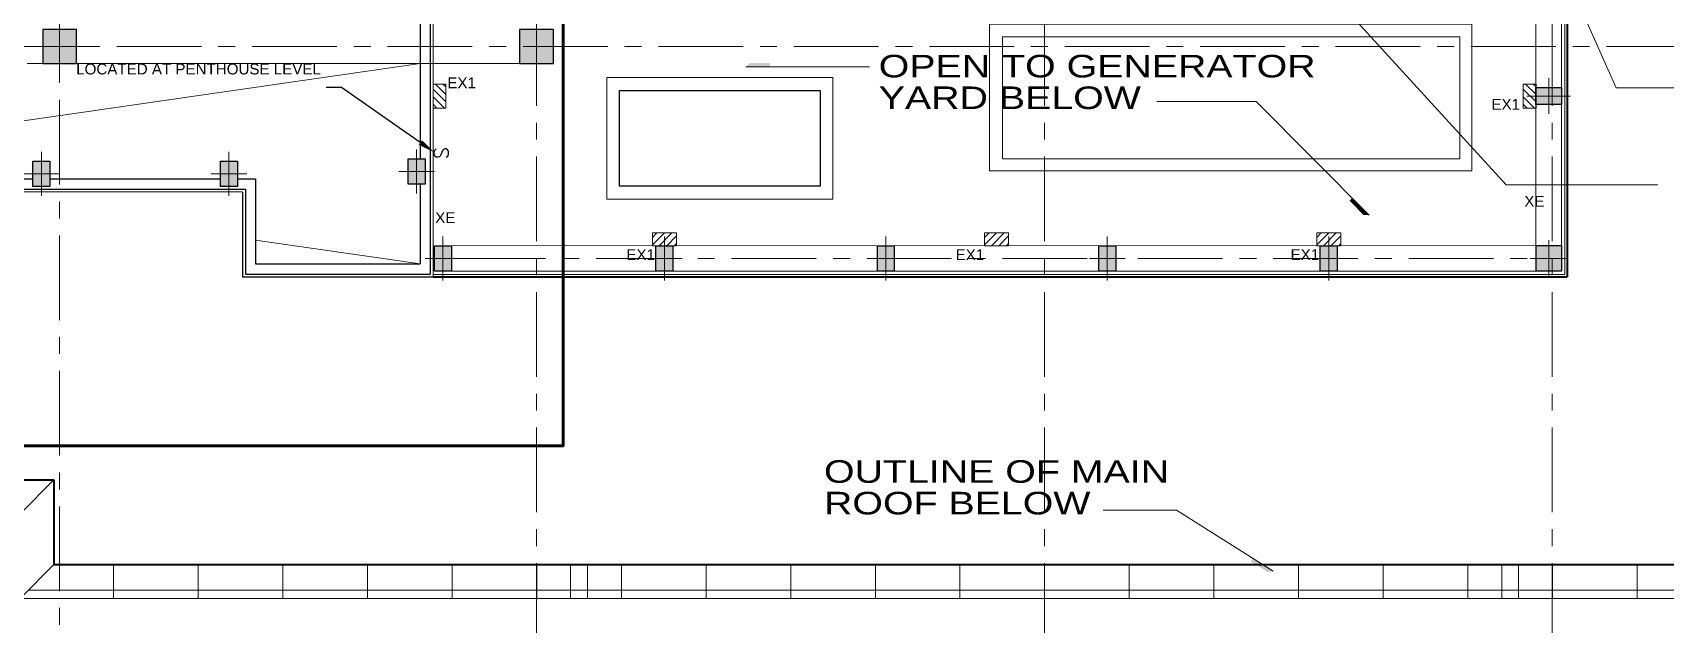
# Model space of a CAD drawing. Header units: inches. Extents: x -35176 to 0, y -3216 to 2257.
# Drawn here: x -22498 to -21341, y -42 to 377 of the extents above; entities that cross this region are included whole.
import ezdxf
from ezdxf import colors
from ezdxf.entities.mleader import LeaderData, LeaderLine
from ezdxf.enums import TextEntityAlignment as Align
from ezdxf.math import Vec2, Vec3

# ---------------------------------------------------------------- set-up
doc = ezdxf.new("R2010")
doc.units = ezdxf.units.IN
doc.header["$LTSCALE"] = 48
doc.header["$MEASUREMENT"] = 0
doc.linetypes.add('A114$0$CENTER', pattern=[2, 1.25, -0.25, 0.25, -0.25])
for name, color, linetype in [('0 @ 48', 7, 'Continuous'), ('0 @ 96', 7, 'Continuous'), ('A114$0$A-ANNO-PATT-13-14', 8, 'Continuous'), ('A114$0$A-ANNO-TEXT', 8, 'Continuous'), ('A114$0$A-COLS-COLS13-14', 8, 'Continuous'), ('A114$0$A-FLOR-OPN-TO-BELOW', 8, 'Continuous'), ('A114$0$A-GRID-GRD13-14', 8, 'Continuous'), ('A114$0$A-GRID-GRDP0-14', 8, 'Continuous'), ('A114$0$A-GRID-GRDP0-15', 8, 'Continuous'), ('A114$0$A-roof cope', 8, 'Continuous'), ('A114$0$A-WALL-FULL-EXTR', 8, 'Continuous'), ('A114$0$A-WALL-FULL-INTR', 8, 'Continuous'), ('A114$0$E-POWER-GEN', 8, 'Continuous'), ('A114$0$Items below', 8, 'Continuous'), ('A114$0$Level 1', 8, 'Continuous'), ('A114$0$Level 21', 8, 'Continuous'), ('A114$0$M-CONC-PAD', 8, 'Continuous'), ('A114$0$M-HVAC-13TH', 8, 'Continuous'), ('A114$0$S-BEAM', 8, 'Continuous'), ('A614$0$br614 - E-Lite', 3, 'Continuous'), ('ANNTEXT', 6, 'Continuous'), ('E-Anno-Keyn', 72, 'Continuous'), ('E-Anno-Note', 6, 'Continuous'), ('E-FIRE', 234, 'Continuous'), ('E-Lite-Emer', 13, 'Continuous'), ('E-Lite-Swch @ 96', 53, 'Continuous'), ('G-Anno', 6, 'Continuous'), ('M-HVAC-text', 6, 'Continuous'), ('XREF', 7, 'Continuous')]:
    doc.layers.add(name, color=color, linetype=linetype)
doc.layers.add('E-Fire-Covr', color=240, linetype='Continuous', lineweight=70, plot=False)
doc.styles.add('A114$0$style-Arial', font='arial.ttf')
doc.styles.add('M08', font='arial.ttf', dxfattribs={"height": 7.68})
doc.styles.add('MAMEP ANNO', font='arial.ttf', dxfattribs={"height": 0.101562})
doc.styles.get("Standard").update_dxf_attribs({"font": 'simplex.shx'})

# ---------------------------------------------------------------- blocks, each defined once
blk = doc.blocks.new('A114')
at = {"layer": 'A114$0$A-ANNO-PATT-13-14', "lineweight": 30}
for points in [[(-22467.0236, 355.1574, 0.0005), (-22467.0236, 379.1574, 0.0005), (-22491.0236, 355.1574, 0.0005), (-22491.0236, 379.1574, 0.0005)], [(-22129.0236, 355.1574), (-22129.0236, 379.1574), (-22153.0236, 355.1574), (-22153.0236, 379.1574)]]:
    blk.add_solid(points, dxfattribs=at)
at = {"layer": 'A114$0$A-ANNO-PATT-13-14', "lineweight": 0}
for points in [[(-21432.5329, 338.141, 0), (-21432.5329, 326.1411, 0), (-21414.5329, 338.141, 0), (-21414.5329, 326.1411, 0)], [(-22213.2977, 208.0949, 0), (-22201.2977, 208.0949, 0), (-22213.2977, 226.0949, 0), (-22201.2977, 226.0949, 0)], [(-21899.3577, 208.0771, 0), (-21887.3575, 208.0771, 0), (-21899.3577, 226.0949, 0), (-21887.3575, 226.0949, 0)], [(-21585.4478, 208.0949, 0), (-21573.4478, 208.0949, 0), (-21585.4478, 226.0949, 0), (-21573.4478, 226.0949, 0)]]:
    blk.add_solid(points, dxfattribs=at)
at = {"layer": 'A114$0$A-ANNO-PATT-13-14', "lineweight": 0, "extrusion": (1.11411e-09, 0, -1)}
for points in [[(22485.9655, 286.0724, 0), (22497.9654, 286.0724, 0), (22485.9655, 268.0724, 0), (22497.9654, 268.0724, 0)], [(22352.9666, 286.065, 0), (22364.9665, 286.065, 0), (22352.9666, 268.065, 0), (22364.9665, 268.065, 0)], [(22219.9676, 287.6978, 0), (22231.9676, 287.6978, 0), (22219.9676, 269.6978, 0), (22231.9676, 269.6978, 0)]]:
    blk.add_solid(points, dxfattribs=at)
at = {"layer": 'A114$0$A-ANNO-PATT-13-14', "lineweight": 0, "extrusion": (-1.11411e-09, 4.53437e-22, -1)}
blk.add_solid([(22056.3127, 208.0771, 0), (22044.3125, 208.0771, 0), (22056.3127, 226.0949, 0), (22044.3125, 226.0949, 0)], dxfattribs=at)
at = {"layer": 'A114$0$A-ANNO-PATT-13-14', "lineweight": 0, "extrusion": (-1.11411e-09, 4.5352e-22, -1)}
blk.add_solid([(21742.4027, 208.086, 0), (21730.4025, 208.086, 0), (21742.4027, 226.1038, 0), (21730.4025, 226.1038, 0)], dxfattribs=at)
at = {"layer": 'A114$0$A-ANNO-PATT-13-14', "lineweight": 0, "extrusion": (-1.11411e-09, 2.30517e-22, -1)}
blk.add_solid([(21432.4639, 208.1126, 0), (21414.4639, 208.1126, 0), (21432.4639, 226.1126, 0), (21414.4639, 226.1126, 0)], dxfattribs=at)
at = {"layer": 'A114$0$A-ANNO-TEXT', "lineweight": 0}
blk.add_line((-21904.9134, 352.8562), (-21992.674, 352.8562), dxfattribs=at)
at = {"layer": 'A114$0$A-ANNO-TEXT', "lineweight": 0, "elevation": 0, "flags": 128}
blk.add_lwpolyline([(-21333.9809, 337.9724), (-21375.594, 337.9724), (-21448.1566, 500.9637)], dxfattribs=at)
at = {"layer": 'A114$0$A-ANNO-TEXT', "lineweight": 0, "flags": 128}
for points in [[(-21346.1118, 269.2266), (-21453.5736, 269.2266), (-21602.8262, 432.3043)], [(-21701.3329, 328.3647), (-21630.8857, 328.3647), (-21550.8863, 247.7219)], [(-21739.4153, 38.6861), (-21687.4243, 38.6861), (-21618.8404, -4.4791)]]:
    blk.add_lwpolyline(points, dxfattribs=at)
at = {"layer": 'A114$0$A-ANNO-TEXT', "lineweight": 0}
for points in [[(-21992.674, 352.8562), (-21975.5782, 352.8562), (-21989.7338, 355.4941), (-21975.5834, 355.4941)], [(-21992.674, 352.8562), (-21975.5782, 352.8562), (-21989.7338, 355.4941), (-21975.5834, 355.4941)], [(-21550.8863, 247.7219), (-21562.9263, 259.8587), (-21554.8297, 247.9514), (-21564.7954, 257.9972)], [(-21550.8863, 247.7219), (-21562.9263, 259.8587), (-21554.8297, 247.9514), (-21564.7954, 257.9972)], [(-21618.8404, -4.4791), (-21633.3091, 4.6272), (-21622.7339, -5.1455), (-21634.7098, 2.3918)], [(-21618.8404, -4.4791), (-21633.3091, 4.6272), (-21622.7339, -5.1455), (-21634.7098, 2.3918)]]:
    blk.add_solid(points, dxfattribs=at)
at = {"layer": 'A114$0$A-COLS-COLS13-14', "lineweight": 0}
for p, q in [((-22479.0236, 345.1395), (-22479.0236, 392.5189)), ((-22496.5718, 367.1574), (-22461.5752, 367.1574))]:
    blk.add_line(p, q, dxfattribs=at)
at = {"layer": 'A114$0$A-COLS-COLS13-14', "lineweight": 13}
for p, q in [((-21423.5329, 344.7164, 0.001), (-21423.5329, 319.5657, 0.001)), ((-21407.9576, 332.1411, 0.001), (-21439.1083, 332.1411, 0.001)), ((-22491.9654, 261.4971, 0.001), (-22491.9654, 292.6478, 0.001)), ((-22358.9665, 261.4896, 0.001), (-22358.9665, 292.6403, 0.001)), ((-22225.9676, 263.1225, 0.001), (-22225.9676, 294.2731, 0.001)), ((-22213.3923, 278.6978, 0.001), (-22238.5429, 278.6978, 0.001)), ((-22479.3901, 277.0724, 0.001), (-22504.5408, 277.0724, 0.001)), ((-22346.3912, 277.065, 0.001), (-22371.5419, 277.065, 0.001)), ((-22207.2977, 232.6702, 0.001), (-22207.2977, 201.5195, 0.001)), ((-22050.3126, 232.6524, 0.001), (-22050.3126, 201.5017, 0.001)), ((-21893.3577, 232.6524, 0.001), (-21893.3577, 201.5018, 0.001)), ((-21736.4026, 232.6614, 0.001), (-21736.4026, 201.5107, 0.001)), ((-21579.4478, 232.6702, 0.001), (-21579.4478, 201.5195, 0.001)), ((-21423.4639, 229.9152, 0.001), (-21423.4639, 203.5528, 0.001)), ((-22219.873, 217.0949, 0.001), (-22194.7224, 217.0949, 0.001)), ((-22062.888, 217.086, 0.001), (-22037.7373, 217.086, 0.001)), ((-21905.933, 217.0771, 0.001), (-21880.7823, 217.0771, 0.001)), ((-21748.9778, 217.0949, 0.001), (-21723.8271, 217.0949, 0.001)), ((-21592.0231, 217.0949, 0.001), (-21566.8725, 217.0949, 0.001)), ((-21436.6382, 217.1126, 0.001), (-21410.7898, 217.1126, 0.001))]:
    blk.add_line(p, q, dxfattribs=at)
at = {"layer": 'A114$0$A-COLS-COLS13-14', "lineweight": 30}
for points in [[(-22491.0236, 355.1574, 0.0005), (-22467.0236, 355.1574, 0.0005), (-22467.0236, 379.1574, 0.0005), (-22491.0236, 379.1574, 0.0005)], [(-22153.0236, 355.1574, 0.0005), (-22129.0236, 355.1574, 0.0005), (-22129.0236, 379.1574, 0.0005), (-22153.0236, 379.1574, 0.0005)], [(-21414.5329, 338.141, 0), (-21414.5329, 326.1411, 0), (-21432.5329, 326.1411, 0), (-21432.5329, 338.141, 0)], [(-22485.9655, 268.0724), (-22497.9654, 268.0724), (-22497.9654, 286.0724), (-22485.9655, 286.0724)], [(-22352.9666, 268.065), (-22364.9665, 268.065), (-22364.9665, 286.065), (-22352.9666, 286.065)], [(-22219.9676, 269.6978), (-22231.9676, 269.6978), (-22231.9676, 287.6978), (-22219.9676, 287.6978)], [(-22213.2977, 226.0949, 0), (-22201.2977, 226.0949, 0), (-22201.2977, 208.0949, 0), (-22213.2977, 208.0949, 0)], [(-22056.3127, 226.0949), (-22044.3125, 226.0949), (-22044.3125, 208.0771), (-22056.3127, 208.0771)], [(-21899.3577, 226.0949), (-21887.3575, 226.0949), (-21887.3575, 208.0771), (-21899.3577, 208.0771)], [(-21742.4027, 226.1038), (-21730.4025, 226.1038), (-21730.4025, 208.086), (-21742.4027, 208.086)], [(-21585.4478, 226.0949), (-21573.4478, 226.0949), (-21573.4478, 208.0949), (-21585.4478, 208.0949)], [(-21432.4639, 226.1126, 0), (-21414.4639, 226.1126, 0), (-21414.4639, 208.1126, 0), (-21432.4639, 208.1126, 0)]]:
    blk.add_3dface(points, dxfattribs=at)
at = {"layer": 'A114$0$A-FLOR-OPN-TO-BELOW', "lineweight": 0}
for p, q in [((-22223.5561, 355.1574), (-22789.7234, 273.506)), ((-22340.0789, 230.0121), (-22223.5561, 213.1918))]:
    blk.add_line(p, q, dxfattribs=at)
at = {"layer": 'A114$0$A-GRID-GRD13-14', "linetype": 'A114$0$CENTER', "lineweight": 0}
blk.add_line((-22194.7224, 217.0949, 0.001), (-21410.7898, 217.1126, 0.001), dxfattribs=at)
at = {"layer": 'A114$0$A-GRID-GRDP0-14', "linetype": 'A114$0$CENTER', "lineweight": 0}
blk.add_line((-22479.0236, 425.4117), (-22479.0236, -201.1205), dxfattribs=at)
at = {"layer": 'A114$0$A-GRID-GRDP0-15', "linetype": 'A114$0$CENTER', "lineweight": 0}
for p, q in [((-22141.0236, 2113.2362), (-22141.0236, -676.9042)), ((-21781.0236, 2113.2362), (-21781.0236, -676.9042)), ((-21421.0236, 2113.2362), (-21421.0236, -676.9042)), ((-24358.5266, 367.1574), (-20364.9322, 367.1574))]:
    blk.add_line(p, q, dxfattribs=at)
at = {"layer": 'A114$0$A-roof cope', "lineweight": 40}
for p, q in [((-22879.0236, 60.0949, 0), (-22483.0236, 60.0949, 0)), ((-22483.0236, 60.0949, 0), (-22483.0236, 0.0949, 0)), ((-22483.0236, 0.0949, 0), (-21079.0236, 0.0949, 0))]:
    blk.add_line(p, q, dxfattribs=at)
at = {"layer": 'A114$0$A-roof cope', "lineweight": 0}
for p, q in [((-22507.0236, 36.0949, 0), (-22483.0236, 60.0949, 0)), ((-22507.0236, -23.9051, 0), (-22483.0236, 0.0949, 0)), ((-22440.8109, -23.9051, 0), (-22440.8109, 0.0949, 0)), ((-22380.8109, -23.9051, 0), (-22380.8109, 0.0949, 0)), ((-22320.8109, -23.9051, 0), (-22320.8109, 0.0949, 0)), ((-22260.8109, -23.9051, 0), (-22260.8109, 0.0949, 0)), ((-22200.8109, -23.9051, 0), (-22200.8109, 0.0949, 0)), ((-22140.8109, -23.9051, 0), (-22140.8109, 0.0949, 0)), ((-22080.8109, -23.9051, 0), (-22080.8109, 0.0949, 0)), ((-22020.8109, -23.9051, 0), (-22020.8109, 0.0949, 0)), ((-21960.8109, -23.9051, 0), (-21960.8109, 0.0949, 0)), ((-21900.8109, -23.9051, 0), (-21900.8109, 0.0949, 0)), ((-21840.8109, -23.9051, 0), (-21840.8109, 0.0949, 0)), ((-21780.8109, -23.9051, 0), (-21780.8109, 0.0949, 0)), ((-21720.8109, -23.9051, 0), (-21720.8109, 0.0949, 0)), ((-21660.8109, -23.9051, 0), (-21660.8109, 0.0949, 0)), ((-21600.8109, -23.9051, 0), (-21600.8109, 0.0949, 0)), ((-21540.8109, -23.9051, 0), (-21540.8109, 0.0949, 0)), ((-21480.8109, -23.9051, 0), (-21480.8109, 0.0949, 0)), ((-21420.8109, -23.9051, 0), (-21420.8109, 0.0949, 0)), ((-21360.8109, -23.9051, 0), (-21360.8109, 0.0949, 0))]:
    blk.add_line(p, q, dxfattribs=at)
at = {"layer": 'A114$0$A-roof cope', "lineweight": 13}
for p, q in [((-22116.8194, 0.0949, 0), (-22116.8194, -23.9051, 0)), ((-22104.8194, 0.0949, 0), (-22104.8194, -23.9051, 0)), ((-21456.8109, 0.0949, 0), (-21456.8109, -23.9051, 0)), ((-21444.8109, 0.0949, 0), (-21444.8109, -23.9051, 0)), ((-22507.0236, -23.9051, 0), (-21055.0236, -23.9051, 0))]:
    blk.add_line(p, q, dxfattribs=at)
at = {"layer": 'A114$0$A-WALL-FULL-EXTR', "lineweight": 30}
for p, q in [((-22216.3061, 437.1304), (-22216.3061, 205.9408)), ((-22223.5561, 384.0308), (-22223.5561, 375.0349)), ((-22223.5561, 375.0349), (-22223.5561, 371.6937)), ((-22223.5561, 371.6937), (-22223.5561, 366.0391)), ((-22223.5561, 366.0391), (-22223.5561, 287.6978)), ((-23014.3134, 266.286), (-22347.3289, 266.1967)), ((-22618.9644, 273.4831), (-22497.9654, 273.4669)), ((-22485.9655, 273.4653), (-22364.9665, 273.449)), ((-22352.9666, 273.4474), (-22340.0789, 273.4457)), ((-22223.5561, 269.6978), (-22223.5561, 213.1918)), ((-22340.0789, 213.2074), (-22223.5561, 213.1918)), ((-22349.3289, 203.9586), (-22214.3061, 203.9405)), ((-22347.3289, 205.9584), (-22216.3061, 205.9408))]:
    blk.add_line(p, q, dxfattribs=at)
at = {"layer": 'A114$0$A-WALL-FULL-EXTR', "lineweight": 13}
for p, q in [((-22214.3061, 435.1304), (-22214.3061, 358.8215)), ((-22214.3061, 358.8215), (-22214.3061, 322.7425)), ((-22214.3061, 322.7425), (-22214.3061, 319.5355)), ((-22214.3061, 319.5355), (-22214.3061, 203.9405)), ((-23012.3134, 264.2858), (-22349.3289, 264.1969))]:
    blk.add_line(p, q, dxfattribs=at)
at = {"layer": 'A114$0$A-WALL-FULL-INTR', "lineweight": 30}
for p, q in [((-22347.3289, 266.1967), (-22347.3289, 205.9584)), ((-22340.0789, 273.4457), (-22340.0789, 213.2074)), ((-22349.3289, 264.0949), (-22349.3289, 203.8566))]:
    blk.add_line(p, q, dxfattribs=at)
at = {"layer": 'A114$0$E-POWER-GEN', "lineweight": 0}
blk.add_3dface([(-21810.621, 374.0685), (-21486.621, 374.0685), (-21486.621, 287.5408), (-21810.621, 287.5408)], dxfattribs=at)
at = {"layer": 'A114$0$Items below', "lineweight": 0}
blk.add_line((-22501.0236, -17.9051, 0), (-21061.0236, -17.9051, 0), dxfattribs=at)
at = {"layer": 'A114$0$Level 21', "lineweight": 0}
for p, q in [((-21432.5236, 439.1309), (-21432.5236, 226.1121)), ((-21414.5236, 439.1309), (-21414.5236, 208.1125)), ((-22213.2977, 226.0945), (-21432.5236, 226.1121)), ((-22213.2977, 208.0945), (-21414.5236, 208.1125))]:
    blk.add_line(p, q, dxfattribs=at)
at = {"layer": 'A114$0$Level 21', "lineweight": 13}
for p in [(-21412.0236, 435.1289), (-22214.3061, 205.5944)]:
    blk.add_line(p, (-21412.0236, 205.6125), dxfattribs=at)
at = {"layer": 'A114$0$Level 21', "lineweight": 40}
for p in [(-21410.5236, 435.1289), (-22214.3061, 204.0944)]:
    blk.add_line(p, (-21410.5236, 204.1126), dxfattribs=at)
at = {"layer": 'A114$0$M-CONC-PAD', "lineweight": 0}
for points in [[(-21477.996, 279.0408, 352.9729), (-21819.996, 279.0408, 352.9729), (-21819.996, 383.0685, 352.9729), (-21477.996, 383.0685, 352.9729)], [(-22091.0212, 345.1533), (-21931.0454, 345.1533), (-21931.0454, 259.1658), (-22091.0212, 259.1658)]]:
    blk.add_3dface(points, dxfattribs=at)
at = {"layer": 'A114$0$M-HVAC-13TH', "lineweight": 30}
blk.add_3dface([(-22082.1462, 335.9658), (-21939.9204, 335.9658), (-21939.9204, 268.1658), (-22082.1462, 268.1658)], dxfattribs=at)
at = {"layer": 'A114$0$S-BEAM', "lineweight": 13}
for p, q in [((-22502.0241, 355.1574), (-22491.0236, 355.1574)), ((-22467.0236, 355.1574), (-22223.5561, 355.1574)), ((-22214.3061, 355.1574), (-22129.7697, 355.1574))]:
    blk.add_line(p, q, dxfattribs=at)
at = {"layer": 'A114$0$S-BEAM', "lineweight": 0}
blk.add_line((-22223.5561, 355.1574), (-22214.3061, 355.1574), dxfattribs=at)
at = {"layer": 'A114$0$Level 1', "lineweight": 70, "style": 'A114$0$style-Arial', "width": 1.246875}
for s, height, p in [('OPEN TO GENERATOR', 15.999998, (-21898.4189, 361.3021)), ('YARD BELOW', 16, (-21898.4189, 338.9021)), ('OUTLINE OF MAIN', 15.999998, (-21937.2246, 74.1037)), ('ROOF BELOW', 16, (-21937.2246, 51.7037))]:
    blk.add_text(s, height=height, dxfattribs=at).set_placement(p, align=Align.TOP_LEFT)
blk = doc.blocks.new('FA-StrobeSymbol-Anno')
at = {"color": 0, "linetype": 'ByBlock'}
for p, q in [((-0.044, 0.044), (-0.074, 0.074)), ((0.044, 0.044), (0.074, 0.074)), ((-0.044, -0.044), (-0.074, -0.074)), ((0.044, -0.044), (0.074, -0.074))]:
    blk.add_line(p, q, dxfattribs=at)
blk.add_circle((0, 0), 0.0403, dxfattribs=at)
blk = doc.blocks.new('*U644')
at = {"layer": '0 @ 48', "color": 0, "linetype": 'ByBlock', "xscale": 24, "yscale": 24, "zscale": 24}
blk.add_blockref('FA-StrobeSymbol-Anno', (0, 4), dxfattribs=at)
at = {"layer": '0 @ 96', "color": 0, "linetype": 'ByBlock', "xscale": 48, "yscale": 48, "zscale": 48}
blk.add_blockref('FA-StrobeSymbol-Anno', (0, 4), dxfattribs=at)
blk = doc.blocks.new('FA-Speaker-Anno')
at = {"color": 0, "linetype": 'ByBlock'}
for p, q in [((0.083, 0), (0.156, 0.042)), ((0.156, -0.042), (0.083, 0)), ((0.156, 0.042), (0.156, -0.042))]:
    blk.add_line(p, q, dxfattribs=at)
blk.add_lwpolyline([(0, 0.042), (0.083, 0.042), (0.083, -0.042), (0, -0.042)], close=True, dxfattribs=at)
blk = doc.blocks.new('*U645')
at = {"layer": '0 @ 48', "color": 0, "linetype": 'ByBlock', "xscale": 48, "yscale": 48, "zscale": 48, "rotation": 90}
blk.add_blockref('FA-Speaker-Anno', (0, 2), dxfattribs=at)
at = {"layer": '0 @ 96', "color": 0, "linetype": 'ByBlock', "xscale": 96, "yscale": 96, "zscale": 96, "rotation": 90}
blk.add_blockref('FA-Speaker-Anno', (0, 0), dxfattribs=at)
blk = doc.blocks.new('*U282')
at = {"layer": 'E-Fire-Covr'}
blk.add_lwpolyline([(10.2, 322), (318, 322), (318, -314), (-318, -314), (-318, 322), (-9.5, 322)], dxfattribs=at)
for name in ['*U645', '*U644']:
    blk.add_blockref(name, (0, 0))
at = {"color": 6, "style": 'MAMEP ANNO'}
for s, p in [('110', (10.6, 11.1)), ('(C)', (10.6, -3.8))]:
    blk.add_text(s, height=7.5, dxfattribs=at).set_placement(p)
at = {"layer": 'E-Fire-Covr', "style": 'MAMEP ANNO'}
blk.add_text('110', height=7.5, dxfattribs=at).set_placement((0, 322), align=Align.MIDDLE_CENTER)
blk = doc.blocks.new('A614')
at = {"layer": 'A614$0$br614 - E-Lite', "lineweight": 13}
for points in [[(-22205.3, 340.6, 0), (-22205.3, 323.6, 0), (-22214.3, 323.6, 0), (-22214.3, 340.6, 0)], [(-21441.5, 340.6, 0), (-21441.5, 323.6, 0), (-21432.5, 323.6, 0), (-21432.5, 340.6, 0)], [(-22058.8, 235.1), (-22041.8, 235.1), (-22041.8, 226.1), (-22058.8, 226.1)], [(-21823.4, 235.1), (-21806.4, 235.1), (-21806.4, 226.1), (-21823.4, 226.1)], [(-21587.9, 235.1), (-21570.9, 235.1), (-21570.9, 226.1), (-21587.9, 226.1)]]:
    blk.add_3dface(points, dxfattribs=at)
blk = doc.blocks.new('LTG-Switch-Anno')
at = {"color": 0, "linetype": 'ByBlock'}
blk.add_text('S', height=0.104, dxfattribs=at).set_placement((0, -0.109), align=Align.CENTER)
at = {"color": 6, "style": 'MAMEP ANNO'}
blk.add_attdef('SUB', (0.052, -0.125), '', height=0.0729, dxfattribs=at)
blk = doc.blocks.new('MLD-KeyNote')
at = {"color": 0, "linetype": 'Continuous', "transparency": 16777216}
blk.add_lwpolyline([(-0.09375, -0.09375), (0.09375, -0.09375), (0.09375, 0.09375), (-0.09375, 0.09375)], close=True, dxfattribs=at)
at = {"color": 0, "linetype": 'ByBlock', "transparency": 16777216, "style": 'MAMEP ANNO'}
blk.add_attdef('ID', text='', height=0.10156, dxfattribs=at).set_placement((0, 0), align=Align.MIDDLE_CENTER)

msp = doc.modelspace()

# ---------------------------------------------------------------- hatches: boundary and pattern name
at = {"layer": 'E-Lite-Emer'}
h = msp.add_hatch(dxfattribs=at)
h.set_pattern_fill('ANSI31', color=256, scale=30, angle=-90)
h.set_pattern_definition([(315, (-23282.5866, -22777.8194), (2.6516504, 2.6516504), [])])
h.paths.add_polyline_path([(-22205.3, 340.6), (-22205.3, 323.6), (-22214.3, 323.6), (-22214.3, 340.6)])
h = msp.add_hatch(dxfattribs=at)
h.set_pattern_fill('ANSI31', color=256, scale=30, angle=-90)
h.set_pattern_definition([(315, (-22509.8228, -22777.8194), (2.6516504, 2.6516504), [])])
h.paths.add_polyline_path([(-21432.5, 340.6), (-21432.5, 323.6), (-21441.5, 323.6), (-21441.5, 340.6)])
h = msp.add_hatch(dxfattribs=at)
h.set_pattern_fill('ANSI31', color=256, scale=30)
h.set_pattern_definition([(45, (1056.2046, -841.4283), (-2.6516504, 2.6516504), [])])
h.paths.add_polyline_path([(-22058.8, 235.1), (-22041.8, 235.1), (-22041.8, 226.1), (-22058.8, 226.1)])
h = msp.add_hatch(dxfattribs=at)
h.set_pattern_fill('ANSI31', color=256, scale=30)
h.set_pattern_definition([(45, (1291.637, -841.4283), (-2.6516504, 2.6516504), [])])
h.paths.add_polyline_path([(-21823.4, 235.1), (-21806.4, 235.1), (-21806.4, 226.1), (-21823.4, 226.1)])
h = msp.add_hatch(dxfattribs=at)
h.set_pattern_fill('ANSI31', color=256, scale=30)
h.set_pattern_definition([(45, (1527.0694, -841.4283), (-2.6516504, 2.6516504), [])])
h.paths.add_polyline_path([(-21587.9, 235.1), (-21570.9, 235.1), (-21570.9, 226.1), (-21587.9, 226.1)])

# ---------------------------------------------------------------- block references
at = {"layer": 'E-FIRE'}
msp.add_blockref('*U282', (-22440, 398.4), dxfattribs=at)
at = {"layer": 'E-Lite-Swch @ 96', "xscale": 96, "yscale": 96, "zscale": 96, "rotation": 270}
msp.add_blockref('LTG-Switch-Anno', (-22203, 291.7), dxfattribs=at)
at = {"layer": 'XREF'}
for name in ['A114', 'A614']:
    msp.add_blockref(name, (0, 0), dxfattribs=at)

# ---------------------------------------------------------------- texts
at = {"layer": 'ANNTEXT', "style": 'M08'}
for p in [(-21440.8, 253.7), (-22212.8, 242.1)]:
    msp.add_text('XE', height=7.68, dxfattribs=at).set_placement(p)
at = {"layer": 'G-Anno', "char_height": 7.68, "attachment_point": 1, "style": 'M08'}
for insert in [(-22204.2, 345.3), (-21464.1, 330.1), (-22077.3, 223.6), (-21843.9, 223.6), (-21606.5, 223.6)]:
    msp.add_mtext_dynamic_manual_height_columns('EX1', width=23.102, gutter_width=1, heights=[0], dxfattribs=dict(at, insert=insert))

# ---------------------------------------------------------------- leaders
at = {"layer": 'E-Anno-Keyn'}
ml = msp.add_multileader_block('Standard', dxfattribs=at)
ml.set_content('MLD-KeyNote', color=256, scale=96)
ml.set_attribute('ID', '1', width=0)
ml.set_leader_properties(color=256, linetype='Continuous')
ml.build(insert=Vec2(0, 0))
ml.multileader.update_dxf_attribs({"has_dogleg": 0, "text_left_attachment_type": 2, "text_right_attachment_type": 2, "dogleg_length": 3.84, "arrow_head_size": 12, "scale": 96})
ctx = ml.context
ctx.base_point, ctx.scale, ctx.char_height, ctx.arrow_head_size, ctx.landing_gap_size, ctx.plane_origin = Vec3(-22834.2, 1024.1), 96, 737.3, 12, 384, Vec3(-22922.5, 966.9)
ctx.left_attachment, ctx.right_attachment = 2, 2
notes = []
notes.append((ctx, [(0, (0, 0, 0), (0, 0), (1, 0), 1, [])]))
ctx.block.insert = Vec3(-22825.2, 1024.1)
at = {"layer": 'E-Anno-Note'}
ml = msp.add_multileader_mtext('Standard', dxfattribs=at)
ml.set_content('LOCATED AT PENTHOUSE LEVEL', color=256, style='MAMEP ANNO')
ml.set_leader_properties(color=256, linetype='Continuous')
ml.build(insert=Vec2(0, 0))
ml.multileader.update_dxf_attribs({"has_dogleg": 0, "text_right_attachment_type": 3, "dogleg_length": 3.84, "arrow_head_size": 12, "scale": 96})
ctx = ml.context
ctx.base_point, ctx.scale, ctx.char_height, ctx.arrow_head_size, ctx.landing_gap_size, ctx.plane_origin = Vec3(-22399.5, 351.2), 96, 7.68, 12, 3.75, Vec3(-22449.3, 366.1)
ctx.right_attachment, ctx.text_align_type = 3, 2
notes.append((ctx, [(1, (1, 1, 0), (-21921, 338.1), (-1, 0), 369, [(1, [(-22213.5, 292.3), (-22279.2, 338.1)], 0, [])])]))
ctx.mtext.insert, ctx.mtext.width, ctx.mtext.alignment, ctx.mtext.flow_direction = Vec3(-22293.8, 355.1), 134.195, 3, 5
at = {"layer": 'M-HVAC-text'}
ml = msp.add_multileader_mtext('Standard', dxfattribs=at)
ml.set_content('{\\L2-EUH-PH-1}', color=256, style='M08')
ml.set_leader_properties(color=256)
ml.build(insert=Vec2(0, 0))
ml.multileader.update_dxf_attribs({"has_dogleg": 0, "text_left_attachment_type": 2, "text_right_attachment_type": 2, "dogleg_length": 3.84, "arrow_head_size": 7.69})
ctx = ml.context
ctx.base_point, ctx.char_height, ctx.arrow_head_size, ctx.landing_gap_size, ctx.plane_origin = Vec3(-23317.7, 983.8), 7.68, 7.69, 4, Vec3(-23320.4, 949.8)
ctx.left_attachment, ctx.right_attachment, ctx.text_align_type = 2, 2, 2
notes.append((ctx, [(0, (0, 0, 0), (0, 0), (1, 0), 1, [])]))
ctx.mtext.insert, ctx.mtext.alignment, ctx.mtext.flow_direction = Vec3(-23255.8, 988.4), 3, 5
ml = msp.add_multileader_mtext('Standard', dxfattribs=at)
ml.set_content('{\\L2-AHU-PH-1}', color=256, style='M08')
ml.set_leader_properties(color=256)
ml.build(insert=Vec2(0, 0))
ml.multileader.update_dxf_attribs({"has_dogleg": 0, "text_left_attachment_type": 2, "text_right_attachment_type": 2, "dogleg_length": 3.84, "arrow_head_size": 7.69})
ctx = ml.context
ctx.base_point, ctx.char_height, ctx.arrow_head_size, ctx.landing_gap_size, ctx.plane_origin = Vec3(-23298.7, 756), 7.68, 7.69, 4, Vec3(-23313.2, 730.4)
ctx.left_attachment, ctx.right_attachment, ctx.text_align_type = 2, 2, 2
notes.append((ctx, [(0, (0, 0, 0), (0, 0), (1, 0), 1, [])]))
ctx.mtext.insert, ctx.mtext.alignment, ctx.mtext.flow_direction = Vec3(-23236.8, 760.6), 3, 5
ml = msp.add_multileader_mtext('Standard', dxfattribs=at)
ml.set_content('{\\L2-AHU-PH-7}', color=256, style='M08')
ml.set_leader_properties(color=256)
ml.build(insert=Vec2(0, 0))
ml.multileader.update_dxf_attribs({"has_dogleg": 0, "text_left_attachment_type": 2, "text_right_attachment_type": 2, "dogleg_length": 3.84, "arrow_head_size": 7.69})
ctx = ml.context
ctx.base_point, ctx.char_height, ctx.arrow_head_size, ctx.landing_gap_size, ctx.plane_origin = Vec3(-22587.2, 659, 0), 7.68, 7.69, 4, Vec3(-22755.4, 646.1, 0)
ctx.left_attachment, ctx.right_attachment, ctx.text_align_type = 2, 2, 2
notes.append((ctx, [(0, (0, 0, 0), (0, 0), (1, 0), 1, [])]))
ctx.mtext.insert, ctx.mtext.width, ctx.mtext.alignment, ctx.mtext.flow_direction = Vec3(-22523.8, 663.6, 0), 0.725, 3, 5
for ctx, leaders in notes:
    for number, flags, end, landing, length, lines in leaders:
        leader = LeaderData()
        leader.index, (leader.has_last_leader_line, leader.has_dogleg_vector, leader.attachment_direction) = number, flags
        leader.last_leader_point, leader.dogleg_vector, leader.dogleg_length = Vec3(end), Vec3(landing), length
        for number, points, colour, breaks in lines:
            line = LeaderLine()
            line.index, line.vertices, line.color, line.breaks = number, Vec3.list(points), colors.encode_raw_color(colour), breaks
            leader.lines.append(line)
        ctx.leaders.append(leader)

doc.saveas('drawing.dxf')
